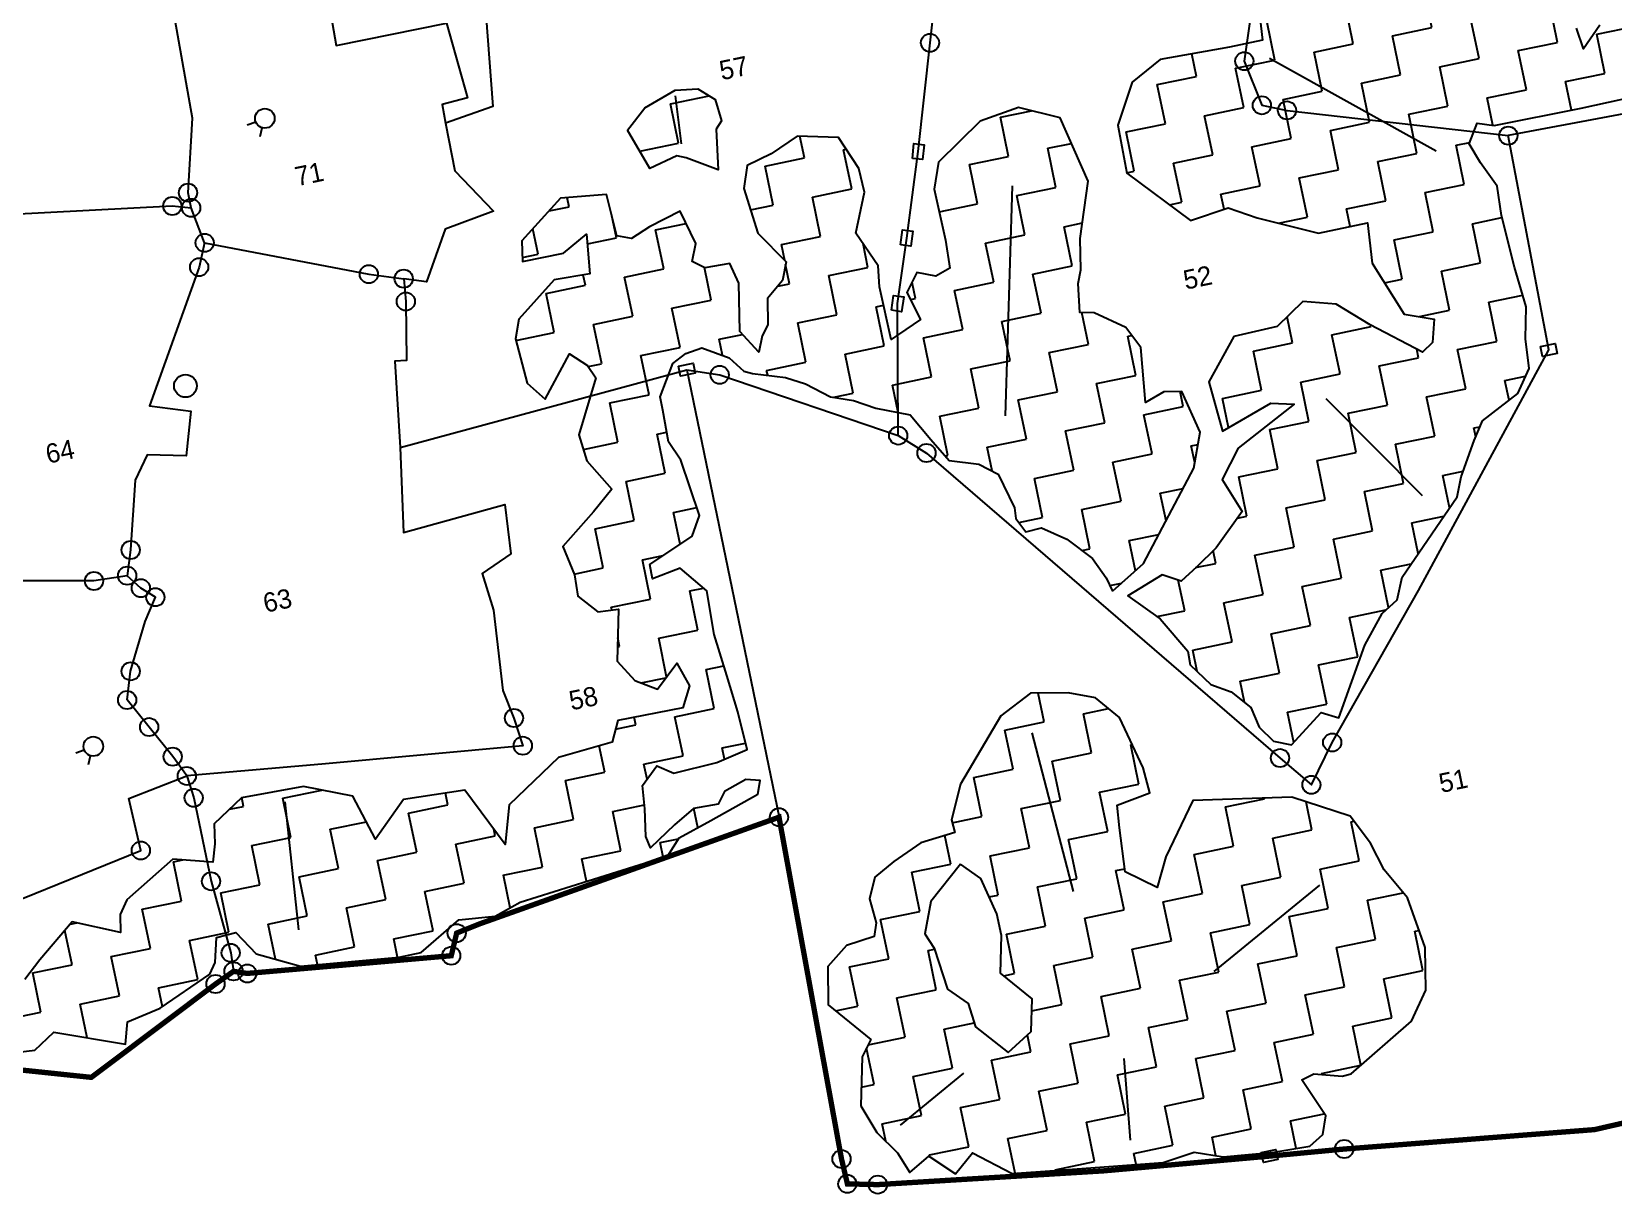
# Model space of a CAD drawing. Header units: metres. Extents: x 356839 to 359481, y 1740408 to 1742662.
# Drawn here: x 357849 to 358599, y 1740496 to 1741048 of the extents above; entities that cross this region are included whole.
import ezdxf

# ---------------------------------------------------------------- set-up
doc = ezdxf.new("R2010")
doc.units = ezdxf.units.M
doc.header["$MEASUREMENT"] = 0
for name, color, linetype in [('POLY_HATCH', 12, 'Continuous'), ('POLY_PARCEL', 6, 'Continuous'), ('SYM_ARROW', 1, 'Continuous'), ('SYM_STONE', 1, 'Continuous'), ('SYM_WELL', 1, 'Continuous'), ('TEXT_PARCEL', 7, 'Continuous'), ('V_BOUND_LINE', 7, 'Continuous')]:
    doc.layers.add(name, color=color, linetype=linetype)
doc.styles.add('TEXT_MAP', font='KRDEV050.TTF')
doc.dimstyles.get("Standard").update_dxf_attribs({"dimtxt": 0.18, "dimasz": 0.18, "dimexe": 0.18, "dimexo": 0.0625, "dimgap": 0.09, "dimtad": 0, "dimtih": 1, "dimtoh": 1, "dimdec": 4, "dimzin": 0, "dimdsep": 46, "dimtxsty": 'Standard', "dimcen": 0.09, "dimadec": 0, "dimazin": 0, "dimtfac": 1, "dimtdec": 4, "dimtofl": 0, "dimtmove": 0, "dimatfit": 3, "dimfxl": 1, "dimtolj": 1, "dimtzin": 0, "dimarcsym": 0})
pattern_1 = [(11.7323, (357199.713, 1739807.193), (14.73274, 22.45605), [18.99115, -18.99115]), (101.7323, (357218.307, 1739811.055), (-22.45605, 14.73274), [18.99115, -18.99115])]

# ---------------------------------------------------------------- blocks, each defined once
blk = doc.blocks.new('STONE')
blk.add_circle((0, 0), 0.851)
blk = doc.blocks.new('STONESQUARE')
blk.add_lwpolyline([(-0.7, 0.48), (0.7, 0.48), (0.7, -0.48), (-0.7, -0.48)], close=True)
blk = doc.blocks.new('PAKKAWELL')
blk.add_circle((0, 0), 1.81)
blk = doc.blocks.new('MOTWELL')
at = {"layer": 'SYM_WELL'}
for points in [[(-1.73, -0.25), (-0.9, -0.13)], [(-0.79, -1.56), (-0.42, -0.81)]]:
    blk.add_lwpolyline(points, dxfattribs=at)
blk.add_circle((0, 0), 0.913, dxfattribs=at)

msp = doc.modelspace()

# ---------------------------------------------------------------- hatches: boundary and pattern name
at = {"layer": 'POLY_HATCH'}
h = msp.add_hatch(dxfattribs=at)
h.set_pattern_fill('ZIGZAG', color=256, scale=151.92923, angle=11.73231, style=0)
h.set_pattern_definition(pattern_1)
h.paths.add_polyline_path([(358532.92, 1740853.99), (358536.82, 1740863.37), (358553.66, 1740876.22), (358558.99, 1740888.06), (358557.24, 1740902.12), (358557.58, 1740917.39), (358552.13, 1740936.14), (358545.88, 1740960.57), (358543.76, 1740974.55), (358535.93, 1740985.64), (358530.55, 1740994.65), (358534.37, 1741004.41), (358542.39, 1741003.35), (358583.61, 1741011.52), (358621.13, 1741019.7), (358633.67, 1741026.98), (358650.93, 1741022.77), (358659.49, 1741019.09), (358665.7, 1741009.85), (358666.61, 1741001.71), (358670.02, 1740996.58), (358684.59, 1740992.2), (358705.12, 1740994.78), (358707.84, 1740991.06), (358694.89, 1740980.19), (358680.7, 1740973.34), (358679.48, 1740945.41), (358683.54, 1740933.39), (358686.24, 1740922.26), (358684.76, 1740899.35), (358690.45, 1740888.83), (358693.71, 1740873.14), (358697.43, 1740851.46), (358700.69, 1740835.77), (358707.65, 1740836.05), (358719.85, 1740837.41), (358724.47, 1740841.49), (358731.79, 1740843.79), (358764.74, 1740856.09), (358783.14, 1740866.2), (358794.72, 1740870.56), (358820.16, 1740873.89), (358844.26, 1740887.47), (358865.79, 1740883.37), (358882.52, 1740891.13), (358887.11, 1740899.1), (358900.32, 1740904.96), (358926.86, 1740907.36), (358940.1, 1740911.68), (358955.83, 1740922.35), (358975.03, 1740929.46), (359001.48, 1740929.88), (359025.14, 1740941.81), (359061.25, 1740952.04), (359084.35, 1740961.59), (359095.92, 1740962.37), (359080.52, 1740981.23), (359063.76, 1741000.25), (359053.53, 1740996.36), (359042.31, 1740988.74), (359037.97, 1740967.1), (359032.68, 1740971.29), (359011.31, 1741042.31), (359007.06, 1741043.63), (358986.91, 1741038.56), (358981.41, 1741024.63), (358987.71, 1741009.17), (358986.48, 1740991.7), (358983.93, 1740980.58), (358977.07, 1740979.6), (358966.78, 1740995.11), (358952.71, 1741018.22), (358919.86, 1741017.74), (358910.03, 1741005.55), (358910.79, 1740986.96), (358899.82, 1740980.27), (358882.99, 1741008.11), (358861.9, 1741005.49), (358845.49, 1740986.64), (358817.97, 1740993.72), (358801.19, 1740991.56), (358787.51, 1740982.98), (358780.11, 1740963.35), (358782.89, 1740954.22), (358792.14, 1740941.58), (358797.68, 1740925.53), (358792.63, 1740920.06), (358778.33, 1740927.24), (358756.67, 1740920.98), (358750.88, 1740923.31), (358754.72, 1740932.49), (358749.79, 1740945.58), (358731.82, 1740932.15), (358726.08, 1740940.66), (358708.69, 1740941.46), (358694.76, 1740944.74), (358701.24, 1740951.83), (358719.94, 1740957.48), (358728.97, 1740975.68), (358731.62, 1740984.17), (358744.29, 1740991.21), (358742.28, 1740998.49), (358730.65, 1741011.96), (358726.37, 1741017.69), (358708.83, 1741014.93), (358702.35, 1741020.65), (358699.93, 1741038.68), (358686.9, 1741047.57), (358677.74, 1741036.4), (358665.57, 1741041.82), (358678.94, 1741058.27), (358677.54, 1741075.63), (358669.33, 1741085.4), (358647.3, 1741083.03), (358634.8, 1741075.14), (358627.9, 1741067.97), (358607.75, 1741075.7), (358600.89, 1741074.71), (358590.45, 1741063.28), (358592.58, 1741050.92), (358584.77, 1741039.6), (358581.39, 1741049.48), (358586.26, 1741068.59), (358586.38, 1741087.14), (358580.39, 1741094.72), (358560.83, 1741094.3), (358545.02, 1741087.49), (358533.41, 1741075.37), (358538.19, 1741058.71), (358523.66, 1741062.76), (358504.25, 1741060.49), (358494.7, 1741068.21), (358473.56, 1741072.21), (358449.89, 1741073.47), (358437.39, 1741065.58), (358431.28, 1741054.6), (358432.5, 1741043.75), (358416.83, 1741040.5), (358384.05, 1741034.58), (358370.82, 1741023.88), (358364.01, 1741003.5), (358368.22, 1740980.75), (358398.48, 1740958.35), (358416.25, 1740964.25), (358430.02, 1740959.61), (358459.11, 1740952.25), (358482.4, 1740957.09), (358484.57, 1740938.12), (358499.75, 1740913.92), (358513.93, 1740911.57), (358513.16, 1740900.38), (358508.36, 1740895.85), (358483.59, 1740908.8), (358467.41, 1740918.67), (358451.71, 1740919.83), (358439.58, 1740908.04), (358418.92, 1740903.31), (358407.04, 1740881.87), (358413.59, 1740858.49), (358436.48, 1740871.62), (358447.59, 1740871.28), (358421.03, 1740850.32), (358413.5, 1740835.52), (358422.86, 1740820.26), (358410.51, 1740803.13), (358401.33, 1740794.17), (358393.92, 1740787.33), (358384.91, 1740790.31), (358368.61, 1740780.32), (358383.95, 1740769.43), (358397.21, 1740754.08), (358398.31, 1740747.62), (358408.04, 1740738.33), (358417.73, 1740734.89), (358427.07, 1740727.48), (358430.96, 1740718.15), (358437.82, 1740711.39), (358446.37, 1740709.66), (358460.35, 1740725.03), (358468.68, 1740722.48), (358481.02, 1740757), (358489.23, 1740771.96), (358496.45, 1740778.52), (358498.77, 1740789.21), (358524.8, 1740827.35), (358526.75, 1740836.72)])
h = msp.add_hatch(dxfattribs=at)
h.set_pattern_fill('ZIGZAG', color=256, scale=151.92923, angle=11.73231, style=0)
h.set_pattern_definition(pattern_1)
h.paths.add_polyline_path([(358172.97, 1741015.55), (358164.84, 1741020.64), (358154.06, 1741020.02), (358139.56, 1741011.7), (358131.46, 1741001.03), (358142.01, 1740982.89), (358154.76, 1740988.93), (358159.24, 1740987.95), (358174.43, 1740982.26), (358173.53, 1741001.52), (358176.07, 1741005.58)])
h = msp.add_hatch(dxfattribs=at)
h.set_pattern_fill('ZIGZAG', color=256, scale=151.92923, angle=11.73231, style=0)
h.set_pattern_definition(pattern_1)
h.paths.add_polyline_path([(358139.71, 1740679.46), (358138.59, 1740690.53), (358145.26, 1740699.72), (358153.38, 1740696.33), (358173.79, 1740701.35), (358188.13, 1740707.45), (358183.67, 1740725.38), (358178.53, 1740742.63), (358172.54, 1740762.05), (358169.02, 1740782.76), (358156.34, 1740793.46), (358143.34, 1740788.42), (358141.94, 1740795.15), (358162.15, 1740808.7), (358165.6, 1740818.38), (358156.65, 1740844.59), (358150.91, 1740853.36), (358148.18, 1740868.38), (358146.86, 1740874.73), (358152.96, 1740890.42), (358159, 1740895.18), (358166.62, 1740897.93), (358179.69, 1740893.24), (358186.55, 1740886.83), (358190.68, 1740885.73), (358206.27, 1740883.91), (358215.88, 1740880.83), (358227.69, 1740874.71), (358238.62, 1740873.02), (358249.14, 1740869.36), (358265.42, 1740866.12), (358275.24, 1740854.51), (358284.01, 1740844.57), (358298.03, 1740842.8), (358307.21, 1740838.08), (358314.89, 1740822), (358315.52, 1740817.06), (358320.36, 1740810.66), (358327.76, 1740812.59), (358339.79, 1740807.29), (358351.86, 1740798.04), (358358.45, 1740788.89), (358361.35, 1740782.52), (358376.17, 1740795.73), (358399.96, 1740840.82), (358403.02, 1740857.97), (358394.34, 1740877.21), (358385.8, 1740877), (358377.07, 1740872.07), (358374.79, 1740898.1), (358367.75, 1740907.55), (358352.65, 1740914.55), (358345.98, 1740914.72), (358345.08, 1740928.4), (358346.46, 1740934.92), (358346.13, 1740949.66), (358349.83, 1740976.94), (358336.58, 1741006.93), (358316.84, 1741011.79), (358298.65, 1741005.3), (358278.86, 1740985.99), (358276.86, 1740973.1), (358282.28, 1740948.89), (358284.24, 1740935.66), (358277.6, 1740931.94), (358268.68, 1740933.59), (358263.9, 1740924.08), (358270.44, 1740911.41), (358256.42, 1740901.87), (358250.85, 1740926.83), (358250.33, 1740936.86), (358239.73, 1740952.2), (358243.86, 1740971.76), (358241.16, 1740982.89), (358231.46, 1740997.64), (358211.83, 1740998.24), (358199.53, 1740989.84), (358188.18, 1740984.37), (358186.54, 1740973.5), (358193.28, 1740952.29), (358206.64, 1740938.7), (358204.98, 1740929.78), (358197.78, 1740921.26), (358198.01, 1740908.84), (358195.21, 1740903.58), (358193.69, 1740895.86), (358184.63, 1740905.67), (358184.16, 1740928.57), (358179.9, 1740937.82), (358168.16, 1740935.85), (358162.07, 1740938.87), (358163.8, 1740947.42), (358156.35, 1740962.63), (358141.87, 1740955.33), (358133.3, 1740949.66), (358126.39, 1740950.95), (358121.53, 1740970.6), (358099.67, 1740968.79), (358081.24, 1740948.59), (358081.57, 1740938.77), (358101.02, 1740942.81), (358112.04, 1740951.73), (358113.6, 1740932.95), (358096.61, 1740930.2), (358079.82, 1740911.51), (358078.24, 1740902.22), (358083.78, 1740881.16), (358092.38, 1740873.59), (358103.91, 1740895.08), (358112.49, 1740889.46), (358116.43, 1740883.65), (358108.38, 1740856.64), (358112.17, 1740844.4), (358123.95, 1740830.87), (358115.26, 1740820.1), (358100.7, 1740803.82), (358106.22, 1740790.37), (358107.94, 1740780.2), (358117.28, 1740772.79), (358127.16, 1740774.06), (358126.44, 1740749.35), (358134.97, 1740740.21), (358145.62, 1740736.07), (358154.74, 1740748.49), (358160.89, 1740737.69), (358157.59, 1740727.26), (358126.85, 1740721.26), (358124.16, 1740710.93), (358098.74, 1740703.7), (358075.3, 1740681.29), (358073.34, 1740662.56), (358054.35, 1740688.24), (358025.24, 1740683.76), (358011.97, 1740665.02), (358001.11, 1740685.37), (357977.7, 1740689.98), (357948.37, 1740684.67), (357935.35, 1740672.22), (357935.74, 1740662.83), (357934.83, 1740654.07), (357915.79, 1740655.57), (357894.05, 1740636.25), (357890.81, 1740629.33), (357891.02, 1740620.8), (357868.13, 1740625.79), (357852.66, 1740607.75), (357845.61, 1740598.49), (357842.7, 1740576.83), (357833.39, 1740578.41), (357824.6, 1740592.57), (357807.81, 1740594.53), (357802.27, 1740583.64), (357794.94, 1740581.34), (357785.82, 1740589.58), (357767.3, 1740601.71), (357762.12, 1740604.14), (357765.41, 1740625.88), (357757.01, 1740639.17), (357743.24, 1740637.87), (357742.24, 1740652.08), (357726.16, 1740678.76), (357712.31, 1740689.13), (357702.31, 1740694.07), (357695.69, 1740686.46), (357688.67, 1740684.61), (357680.62, 1740698.92), (357669.54, 1740709.09), (357656.52, 1740706), (357662.95, 1740718.25), (357664.36, 1740739.39), (357656.15, 1740756.39), (357632.6, 1740770.21), (357622.5, 1740768.12), (357611.48, 1740779.86), (357608.15, 1740784.62), (357591.09, 1740782.25), (357588.43, 1740808.2), (357572.96, 1740827.42), (357563.86, 1740822.41), (357558.49, 1740829.48), (357559.15, 1740852.61), (357544.58, 1740868.3), (357529.26, 1740872.52), (357514.05, 1740863.13), (357505.96, 1740862.62), (357492.52, 1740867.23), (357480.33, 1740863.92), (357461.96, 1740856.59), (357457.5, 1740851.77), (357460.71, 1740841.91), (357452.89, 1740836.39), (357446.32, 1740822.94), (357443.46, 1740814.16), (357442.22, 1740808.84), (357438.95, 1740805.82), (357423, 1740814.98), (357410.2, 1740803.36), (357416.89, 1740799.29), (357431.03, 1740802.62), (357439.69, 1740796.62), (357463.67, 1740784.45), (357477.94, 1740779.62), (357487.86, 1740773.29), (357489.69, 1740779.52), (357514.68, 1740783.15), (357520.71, 1740778.55), (357538.6, 1740780.71), (357555.11, 1740776.34), (357562.35, 1740769.66), (357555.22, 1740760.78), (357543.38, 1740752.08), (357536.9, 1740745.67), (357532.01, 1740748.55), (357519.66, 1740757.29), (357514.83, 1740731.73), (357535.73, 1740700.6), (357550.74, 1740669.63), (357552.29, 1740662.16), (357565.43, 1740668.4), (357583.98, 1740673.03), (357610.87, 1740693.81), (357619.59, 1740694.36), (357633.62, 1740681.3), (357644.91, 1740673.9), (357654.87, 1740663.49), (357659.71, 1740657.09), (357663.01, 1740656.22), (357676.7, 1740669.2), (357684.13, 1740667.23), (357677.63, 1740644.05), (357693.51, 1740644.62), (357709.51, 1740633.33), (357715.84, 1740617.88), (357724.64, 1740613.08), (357736.53, 1740615.94), (357733.26, 1740601.62), (357755.17, 1740586.29), (357777.4, 1740567.52), (357789.79, 1740564.25), (357825.03, 1740559.87), (357835.84, 1740563.24), (357850.28, 1740565.07), (357859.43, 1740573.6), (357893.41, 1740567.79), (357894.31, 1740578.5), (357909.77, 1740584.83), (357933.33, 1740601.03), (357935.8, 1740606.59), (357936.47, 1740618.42), (357945.74, 1740620.73), (357955.25, 1740610.62), (357976.34, 1740604.87), (358023.06, 1740609.12), (358033.53, 1740611.29), (358051.4, 1740626.7), (358068.7, 1740628.45), (358080.56, 1740635.2), (358120.85, 1740647.86), (358150.59, 1740657.17), (358155.85, 1740665.66), (358170.92, 1740673.86), (358193.3, 1740686.31), (358194.31, 1740692.75), (358187.56, 1740693.3), (358177.41, 1740687.68), (358174.38, 1740681.6), (358162.71, 1740679.56), (358153.78, 1740671.86), (358142.39, 1740660.92), (358140.11, 1740666.29)])
h.paths.add_polyline_path([(357681.14, 1740677.29), (357669.47, 1740671.82), (357666.59, 1740682.79), (357660.21, 1740690), (357649.45, 1740688.98), (357640.18, 1740692.54), (357643.13, 1740704.72), (357645.24, 1740720.99), (357641.58, 1740741.55), (357623.96, 1740750.07), (357612.47, 1740752.56), (357587.49, 1740748.94), (357583.55, 1740759.08), (357573.13, 1740759.36), (357571.92, 1740765.19), (357569.62, 1740776.29), (357564.53, 1740783.15), (357542.46, 1740792.57), (357528.92, 1740787.32), (357511.22, 1740790.35), (357504.71, 1740801.18), (357500.58, 1740821.03), (357497.87, 1740839.95), (357483.17, 1740849.08), (357483.94, 1740857.16), (357499.27, 1740856.69), (357511.93, 1740854.44), (357525.21, 1740863.91), (357533.54, 1740861.98), (357542.37, 1740854.68), (357548.52, 1740845.61), (357548.87, 1740829.24), (357553.96, 1740822.37), (357576.22, 1740803.25), (357578.47, 1740793), (357582.69, 1740775.61), (357607.08, 1740769.71), (357618.39, 1740759.27), (357635.39, 1740756.71), (357647.75, 1740747.09), (357652.61, 1740738.36), (357655.08, 1740720.6), (357648.32, 1740700.32), (357651.04, 1740696.01), (357670.59, 1740695.81)], flags=16)
h = msp.add_hatch(dxfattribs=at)
h.set_pattern_fill('ZIGZAG', color=256, scale=151.92923, angle=11.73231, style=0)
h.set_pattern_definition(pattern_1)
h.paths.add_polyline_path([(358509.67, 1740613.64), (358501.26, 1740637.23), (358490.31, 1740650.54), (358483.79, 1740663.06), (358474.11, 1740675.86), (358446.47, 1740684.93), (358399.59, 1740683.38), (358386.64, 1740656.64), (358382.62, 1740642.16), (358367.43, 1740649.53), (358364.66, 1740670.39), (358363.61, 1740681.09), (358379.15, 1740687.04), (358375.92, 1740698.85), (358364.73, 1740722.64), (358353.43, 1740731.98), (358340.45, 1740734.36), (358322.55, 1740734.15), (358308.39, 1740723.41), (358289.37, 1740691.01), (358285.07, 1740674.13), (358286.69, 1740668.23), (358270.54, 1740663.32), (358257.78, 1740654.37), (358248.77, 1740647.05), (358246.22, 1740636.77), (358249.37, 1740625.34), (358248.37, 1740618.9), (358235.22, 1740614.61), (358226.37, 1740604.59), (358226.6, 1740586.52), (358246.8, 1740570.05), (358242.66, 1740561.79), (358242.01, 1740538.65), (358249.72, 1740526.01), (358259.53, 1740516.35), (358265.36, 1740507.04), (358274.3, 1740514.74), (358286.94, 1740506.45), (358295.04, 1740516.32), (358313.83, 1740506.58), (358333.94, 1740507.99), (358385.46, 1740511.67), (358400.16, 1740516.62), (358413.88, 1740514.41), (358437.99, 1740516.68), (358454.97, 1740519.43), (358461.23, 1740525.02), (358462.51, 1740533.86), (358451.15, 1740550.99), (358456.82, 1740553.73), (358470.32, 1740552.63), (358474.52, 1740553.72), (358503.26, 1740578.79), (358509.97, 1740593.43)])
h.paths.add_polyline_path([(358322.92, 1740573.84), (358311.97, 1740563.88), (358296.43, 1740576.02), (358292.95, 1740587.12), (358283.24, 1740593.97), (358276.85, 1740613.34), (358272.48, 1740620.12), (358275.21, 1740635.46), (358289.29, 1740653.17), (358299, 1740646.32), (358306.62, 1740629.57), (358308.73, 1740619.37), (358308.29, 1740601.54), (358323.27, 1740589.28)], flags=16)

# ---------------------------------------------------------------- linework, layer by layer
for points in [[(358431.28, 1741054.6), (358432.5, 1741043.75), (358416.83, 1741040.5), (358384.05, 1741034.58), (358370.82, 1741023.88), (358364.01, 1741003.5), (358368.22, 1740980.75), (358398.48, 1740958.35), (358416.25, 1740964.25), (358430.02, 1740959.61), (358459.11, 1740952.25), (358482.4, 1740957.09), (358484.57, 1740938.12), (358499.75, 1740913.92), (358513.93, 1740911.57), (358513.16, 1740900.38), (358508.36, 1740895.85), (358483.59, 1740908.8), (358467.41, 1740918.67), (358451.71, 1740919.83), (358439.58, 1740908.04), (358418.92, 1740903.31), (358407.04, 1740881.87), (358413.59, 1740858.49), (358436.48, 1740871.62), (358447.59, 1740871.28), (358421.03, 1740850.32), (358413.5, 1740835.52), (358422.86, 1740820.26), (358410.51, 1740803.13), (358401.33, 1740794.17), (358393.92, 1740787.33), (358384.91, 1740790.31), (358368.61, 1740780.32), (358383.95, 1740769.43), (358397.21, 1740754.08), (358398.31, 1740747.62), (358408.04, 1740738.33), (358417.73, 1740734.89), (358427.07, 1740727.48), (358430.96, 1740718.15), (358437.82, 1740711.39), (358446.37, 1740709.66), (358460.35, 1740725.03), (358468.68, 1740722.48), (358481.02, 1740757), (358489.23, 1740771.96), (358496.45, 1740778.52), (358498.77, 1740789.21), (358524.8, 1740827.35), (358526.75, 1740836.72), (358532.92, 1740853.99), (358536.82, 1740863.37), (358553.66, 1740876.22), (358558.99, 1740888.06), (358557.24, 1740902.12), (358557.58, 1740917.39), (358552.13, 1740936.14), (358545.88, 1740960.57), (358543.76, 1740974.55), (358535.93, 1740985.64), (358530.55, 1740994.65), (358534.37, 1741004.41), (358542.39, 1741003.35), (358583.61, 1741011.52), (358621.13, 1741019.7)], [(358592.58, 1741050.92), (358584.77, 1741039.6), (358581.39, 1741049.48)], [(358361.35, 1740782.52), (358376.17, 1740795.73), (358399.96, 1740840.82), (358403.02, 1740857.97), (358394.34, 1740877.21), (358385.8, 1740877), (358377.07, 1740872.07), (358374.79, 1740898.1), (358367.75, 1740907.55), (358352.65, 1740914.55), (358345.98, 1740914.72), (358345.08, 1740928.4), (358346.46, 1740934.92), (358346.13, 1740949.66), (358349.83, 1740976.94), (358336.58, 1741006.93), (358316.84, 1741011.79), (358298.65, 1741005.3), (358278.86, 1740985.99), (358276.86, 1740973.1), (358282.28, 1740948.89), (358284.24, 1740935.66), (358277.6, 1740931.94), (358268.68, 1740933.59), (358263.9, 1740924.08), (358270.44, 1740911.41), (358256.42, 1740901.87), (358250.85, 1740926.83), (358250.33, 1740936.86), (358239.73, 1740952.2), (358243.86, 1740971.76), (358241.16, 1740982.89), (358231.46, 1740997.64), (358211.83, 1740998.24), (358199.53, 1740989.84), (358188.18, 1740984.37), (358186.54, 1740973.5), (358193.28, 1740952.29), (358206.64, 1740938.7), (358204.98, 1740929.78), (358197.78, 1740921.26), (358198.01, 1740908.84), (358195.21, 1740903.58), (358193.69, 1740895.86), (358184.63, 1740905.67), (358184.16, 1740928.57), (358179.9, 1740937.82), (358168.16, 1740935.85), (358162.07, 1740938.87), (358163.8, 1740947.42), (358156.35, 1740962.63), (358141.87, 1740955.33), (358133.3, 1740949.66), (358126.39, 1740950.95), (358121.53, 1740970.6), (358099.67, 1740968.79), (358081.24, 1740948.59), (358081.57, 1740938.77), (358101.02, 1740942.81), (358112.04, 1740951.73), (358113.6, 1740932.95), (358096.61, 1740930.2), (358079.82, 1740911.51), (358078.24, 1740902.22), (358083.78, 1740881.16), (358092.38, 1740873.59), (358103.91, 1740895.08), (358112.49, 1740889.46), (358116.43, 1740883.65), (358108.38, 1740856.64), (358112.17, 1740844.4), (358123.95, 1740830.87), (358115.26, 1740820.1), (358100.7, 1740803.82), (358106.22, 1740790.37), (358107.94, 1740780.2), (358117.28, 1740772.79), (358127.16, 1740774.06), (358126.44, 1740749.35), (358134.97, 1740740.21), (358145.62, 1740736.07), (358154.74, 1740748.49), (358160.89, 1740737.69), (358157.59, 1740727.26), (358126.85, 1740721.26), (358124.16, 1740710.93), (358098.74, 1740703.7), (358075.3, 1740681.29), (358073.34, 1740662.56), (358054.35, 1740688.24), (358025.24, 1740683.76), (358011.97, 1740665.02), (358001.11, 1740685.37), (357977.7, 1740689.98), (357948.37, 1740684.67), (357935.35, 1740672.22), (357935.74, 1740662.83), (357934.83, 1740654.07), (357915.79, 1740655.57), (357894.05, 1740636.25), (357890.81, 1740629.33), (357891.02, 1740620.8), (357868.13, 1740625.79), (357852.66, 1740607.75), (357845.61, 1740598.49)], [(357835.84, 1740563.24), (357850.28, 1740565.07), (357859.43, 1740573.6), (357893.41, 1740567.79), (357894.31, 1740578.5), (357909.77, 1740584.83), (357933.33, 1740601.03), (357935.8, 1740606.59), (357936.47, 1740618.42), (357945.74, 1740620.73), (357955.25, 1740610.62), (357976.34, 1740604.87), (358023.06, 1740609.12), (358033.53, 1740611.29), (358051.4, 1740626.7), (358068.7, 1740628.45), (358080.56, 1740635.2), (358120.85, 1740647.86), (358150.59, 1740657.17), (358155.85, 1740665.66), (358170.92, 1740673.86), (358193.3, 1740686.31), (358194.31, 1740692.75), (358187.56, 1740693.3), (358177.41, 1740687.68), (358174.38, 1740681.6), (358162.71, 1740679.56), (358153.78, 1740671.86), (358142.39, 1740660.92), (358140.11, 1740666.29), (358139.71, 1740679.46), (358138.59, 1740690.53), (358145.26, 1740699.72), (358153.38, 1740696.33), (358173.79, 1740701.35), (358188.13, 1740707.45), (358183.67, 1740725.38), (358178.53, 1740742.63), (358172.54, 1740762.05), (358169.02, 1740782.76), (358156.34, 1740793.46), (358143.34, 1740788.42), (358141.94, 1740795.15), (358162.15, 1740808.7), (358165.6, 1740818.38), (358156.65, 1740844.59), (358150.91, 1740853.36), (358148.18, 1740868.38), (358146.86, 1740874.73), (358152.96, 1740890.42), (358159, 1740895.18), (358166.62, 1740897.93), (358179.69, 1740893.24), (358186.55, 1740886.83), (358190.68, 1740885.73), (358206.27, 1740883.91), (358215.88, 1740880.83), (358227.69, 1740874.71), (358238.62, 1740873.02), (358249.14, 1740869.36), (358265.42, 1740866.12), (358275.24, 1740854.51), (358284.01, 1740844.57), (358298.03, 1740842.8), (358307.21, 1740838.08), (358314.89, 1740822), (358315.52, 1740817.06), (358320.36, 1740810.66), (358327.76, 1740812.59), (358339.79, 1740807.29), (358351.86, 1740798.04), (358358.45, 1740788.89), (358361.35, 1740782.52)]]:
    msp.add_lwpolyline(points, dxfattribs=at)
for points in [[(358131.46, 1741001.03), (358139.56, 1741011.7), (358154.06, 1741020.02), (358164.84, 1741020.64), (358172.97, 1741015.55), (358176.07, 1741005.58), (358173.53, 1741001.52), (358174.43, 1740982.26), (358159.24, 1740987.95), (358154.76, 1740988.93), (358142.01, 1740982.89)], [(358364.66, 1740670.39), (358363.61, 1740681.09), (358379.15, 1740687.04), (358375.92, 1740698.85), (358364.73, 1740722.64), (358353.43, 1740731.98), (358340.45, 1740734.36), (358322.55, 1740734.15), (358308.39, 1740723.41), (358289.37, 1740691.01), (358285.07, 1740674.13), (358286.69, 1740668.23), (358270.54, 1740663.32), (358257.78, 1740654.37), (358248.77, 1740647.05), (358246.22, 1740636.77), (358249.37, 1740625.34), (358248.37, 1740618.9), (358235.22, 1740614.61), (358226.37, 1740604.59), (358226.6, 1740586.52), (358246.8, 1740570.05), (358242.66, 1740561.79), (358242.01, 1740538.65), (358249.72, 1740526.01), (358259.53, 1740516.35), (358265.36, 1740507.04), (358274.3, 1740514.74), (358286.94, 1740506.45), (358295.04, 1740516.32), (358313.83, 1740506.58), (358333.94, 1740507.99), (358385.46, 1740511.67), (358400.16, 1740516.62), (358413.88, 1740514.41), (358437.99, 1740516.68), (358454.97, 1740519.43), (358461.23, 1740525.02), (358462.51, 1740533.86), (358451.15, 1740550.99), (358456.82, 1740553.73), (358470.32, 1740552.63), (358474.52, 1740553.72), (358503.26, 1740578.79), (358509.97, 1740593.43), (358509.67, 1740613.64), (358501.26, 1740637.23), (358490.31, 1740650.54), (358483.79, 1740663.06), (358474.11, 1740675.86), (358446.47, 1740684.93), (358399.59, 1740683.38), (358386.64, 1740656.64), (358382.62, 1740642.16), (358367.43, 1740649.53)], [(358289.29, 1740653.17), (358275.21, 1740635.46), (358272.48, 1740620.12), (358276.85, 1740613.34), (358283.24, 1740593.97), (358292.95, 1740587.12), (358296.43, 1740576.02), (358311.97, 1740563.88), (358322.92, 1740573.84), (358323.27, 1740589.28), (358308.29, 1740601.54), (358308.73, 1740619.37), (358306.62, 1740629.57), (358299, 1740646.32)]]:
    msp.add_lwpolyline(points, close=True, dxfattribs=at)
at = {"layer": 'POLY_PARCEL'}
for points in [[(357976.63, 1741106.2), (357987.7, 1741073.1), (357993.31, 1741041.25), (358045.54, 1741051.76), (358055.54, 1741016.49), (358043.51, 1741013.32), (358045.08, 1741004.47)], [(358248.18, 1741099.67), (358231.17, 1741096.26), (358184.08, 1741088.49), (358173.66, 1741094.08), (358104.19, 1741065.15), (358064.25, 1741056.1), (358067.6, 1741012.27), (358045.08, 1741004.47)], [(358394.21, 1741080.11), (358414.06, 1741088.24), (358426.1, 1741084.49), (358429.34, 1741072.72), (358423.9, 1741033.82), (358432.25, 1741012.89), (358444.2, 1741010.45), (358549.12, 1740998.5)], [(357924.51, 1740964.26), (357923.01, 1740971.45), (357925.06, 1741006.72), (357916.94, 1741053.06), (357911.9, 1741067.62)], [(358259.8, 1740856.32), (358259.49, 1740918.88), (358263.83, 1740949.96), (358269.31, 1740990.94), (358274.89, 1741042.52), (358276.29, 1741053.82)], [(358646.12, 1741016.72), (358549.12, 1740998.5)], [(358045.08, 1741004.47), (358049.52, 1740981.88), (358067.79, 1740962.66), (358045.01, 1740954.18), (358036.12, 1740929.18), (358025.29, 1740930.68)], [(358259.8, 1740856.32), (358273.2, 1740848.05), (358440.85, 1740703.46), (358455.75, 1740690.79), (358465.61, 1740710.85), (358506.59, 1740782.86), (358568.32, 1740896.94), (358549.12, 1740998.5)], [(357825.06, 1740960.4), (357836.79, 1740961.05), (357915.56, 1740965.15), (357924.51, 1740964.26)], [(357930.87, 1740947.7), (357924.51, 1740964.26)], [(357930.87, 1740947.7), (357928.26, 1740936.16), (357904.77, 1740870.43), (357924.34, 1740867.83), (357922.06, 1740846.68), (357903.59, 1740847.18), (357897.94, 1740835.22), (357895.8, 1740802.1), (357894.15, 1740789.91)], [(357930.87, 1740947.7), (358008.74, 1740932.8), (358025.29, 1740930.68)], [(358025.29, 1740930.68), (358026.28, 1740919.88), (358026.58, 1740891.93), (358021.15, 1740891.55), (358023.62, 1740850.69)], [(358023.62, 1740850.69), (358159.56, 1740887.53)], [(358159.56, 1740887.53), (358175.16, 1740885.11), (358259.8, 1740856.32)], [(358159.56, 1740887.53), (358203.27, 1740675.42)], [(358023.62, 1740850.69), (358025.23, 1740810.39), (358073.3, 1740823.63), (358076.16, 1740800.21), (358062.56, 1740791), (358067.93, 1740773.6), (358072.34, 1740735.5), (358077.56, 1740722.44), (358081.79, 1740709.31), (357986.47, 1740700.52), (357922.42, 1740694.99)], [(357894.15, 1740789.91), (357878.4, 1740787.39), (357840.99, 1740787.45), (357828.95, 1740795.96), (357798.39, 1740800.86)], [(357922.42, 1740694.99), (357915.76, 1740704.12), (357904.55, 1740718.15), (357894.12, 1740731), (357895.8, 1740744.6), (357902.67, 1740768.17), (357907.54, 1740779.69), (357900.63, 1740784.01), (357894.15, 1740789.91)], [(357753.43, 1740658.73), (357760.32, 1740650.82), (357771.75, 1740639.19), (357777.12, 1740648.31), (357810.86, 1740623.3), (357900.62, 1740659.65), (357895.01, 1740684.25), (357922.42, 1740694.99)], [(357922.42, 1740694.99), (357925.72, 1740684.63), (357933.94, 1740645.06), (357943.25, 1740611.11), (357944.57, 1740602.37)]]:
    msp.add_lwpolyline(points, dxfattribs=at)
at = {"layer": 'V_BOUND_LINE', "const_width": 2.53}
msp.add_lwpolyline([(358810.74, 1740577.85), (358590.03, 1740527.34), (358471.29, 1740518.13), (358435.93, 1740514.78), (358357.26, 1740507.79), (358250.12, 1740501.27), (358235.7, 1740501.61), (358232.92, 1740513.37), (358203.27, 1740675.42), (358061.21, 1740624.83), (358050.4, 1740620.49), (358047.83, 1740609.76), (357951.1, 1740601.37), (357944.57, 1740602.37), (357936.05, 1740596.35), (357877.14, 1740552.1), (357778.71, 1740562.43)], dxfattribs=at)

# ---------------------------------------------------------------- block references
at = {"layer": 'SYM_STONE'}
for name, p, xscale, yscale, zscale, rotation in [('STONE', (358274.89, 1741042.52), 5.064307661898968, 5.064307661898968, 5.064307661898968, 11.73231113844119), ('STONE', (358423.9, 1741033.82), 5.064307661898968, 5.064307661898968, 5.064307661898968, 11.73231113844119), ('STONE', (358432.25, 1741012.89), 5.064307661898968, 5.064307661898968, 5.064307661898968, 11.73231113844119), ('STONE', (358444.2, 1741010.45), 5.064307661898968, 5.064307661898968, 5.064307661898968, 11.73231113844119), ('STONE', (358549.12, 1740998.5), 5.064307661898968, 5.064307661898968, 5.064307661898968, 11.73231113844119), ('STONESQUARE', (358269.31, 1740990.94), 5.064307661898967, 5.064307661898967, 5.064307661898967, 83.83539968792344), ('STONE', (357923.01, 1740971.45), 5.064307661898968, 5.064307661898968, 5.064307661898968, 11.73231113844119), ('STONE', (357915.56, 1740965.15), 5.064307661898968, 5.064307661898968, 5.064307661898968, 11.73231113844119), ('STONE', (357924.51, 1740964.26), 5.064307661898968, 5.064307661898968, 5.064307661898968, 11.73231113844119), ('STONE', (357924.51, 1740964.26), 5.064307661898968, 5.064307661898968, 5.064307661898968, 11.73231113844119), ('STONE', (357930.87, 1740947.7), 5.064307661898968, 5.064307661898968, 5.064307661898968, 11.73231113844119), ('STONESQUARE', (358263.83, 1740949.96), 5.064307661898968, 5.064307661898968, 5.064307661898968, 82.37562102285564), ('STONE', (357928.26, 1740936.16), 5.064307661898968, 5.064307661898968, 5.064307661898968, 11.73231113844119), ('STONE', (358008.74, 1740932.8), 5.064307661898968, 5.064307661898968, 5.064307661898968, 11.73231113844119), ('STONE', (358025.29, 1740930.68), 5.064307661898968, 5.064307661898968, 5.064307661898968, 11.73231113844119), ('STONE', (358026.28, 1740919.88), 5.064307661898968, 5.064307661898968, 5.064307661898968, 11.73231113844119), ('STONESQUARE', (358259.49, 1740918.88), 5.064307661898967, 5.064307661898967, 5.064307661898967, 82.05125821417559), ('STONESQUARE', (358568.32, 1740896.94), 5.064307661898968, 5.064307661898968, 5.064307661898968, 11.73231113844119), ('STONESQUARE', (358159.56, 1740887.53), 5.064307661898968, 5.064307661898968, 5.064307661898968, 11.73231113844119), ('STONE', (358175.16, 1740885.11), 5.064307661898968, 5.064307661898968, 5.064307661898968, 11.73231113844119), ('STONE', (358259.8, 1740856.32), 5.064307661898968, 5.064307661898968, 5.064307661898968, 11.73231113844119), ('STONE', (358273.2, 1740848.05), 5.064307661898968, 5.064307661898968, 5.064307661898968, 11.73231113844119), ('STONE', (357895.8, 1740802.1), 5.064307661898968, 5.064307661898968, 5.064307661898968, 11.73231113844119), ('STONE', (357894.15, 1740789.91), 5.064307661898968, 5.064307661898968, 5.064307661898968, 11.73231113844119), ('STONE', (357878.4, 1740787.39), 5.064307661898968, 5.064307661898968, 5.064307661898968, 11.73231113844119), ('STONE', (357900.63, 1740784.01), 5.064307661898968, 5.064307661898968, 5.064307661898968, 11.73231113844119), ('STONE', (357907.54, 1740779.69), 5.064307661898968, 5.064307661898968, 5.064307661898968, 11.73231113844119), ('STONE', (357895.8, 1740744.6), 5.064307661898968, 5.064307661898968, 5.064307661898968, 11.73231113844119), ('STONE', (357894.12, 1740731), 5.064307661898968, 5.064307661898968, 5.064307661898968, 11.73231113844119), ('STONE', (358077.56, 1740722.44), 5.064307661898968, 5.064307661898968, 5.064307661898968, 11.73231113844119), ('STONE', (357904.55, 1740718.15), 5.064307661898968, 5.064307661898968, 5.064307661898968, 11.73231113844119), ('STONE', (358081.79, 1740709.31), 5.064307661898968, 5.064307661898968, 5.064307661898968, 11.73231113844119), ('STONE', (358465.61, 1740710.85), 5.064307661898968, 5.064307661898968, 5.064307661898968, 11.73231113844119), ('STONE', (357915.76, 1740704.12), 5.064307661898968, 5.064307661898968, 5.064307661898968, 11.73231113844119), ('STONE', (358440.85, 1740703.46), 5.064307661898968, 5.064307661898968, 5.064307661898968, 11.73231113844119), ('STONE', (357922.42, 1740694.99), 5.064307661898968, 5.064307661898968, 5.064307661898968, 11.73231113844119), ('STONE', (357925.72, 1740684.63), 5.064307661898968, 5.064307661898968, 5.064307661898968, 11.73231113844119), ('STONE', (358455.75, 1740690.79), 5.064307661898968, 5.064307661898968, 5.064307661898968, 11.73231113844119), ('STONE', (358203.27, 1740675.42), 5.064307661898968, 5.064307661898968, 5.064307661898968, 11.73231113844119), ('STONE', (357900.62, 1740659.65), 5.064307661898968, 5.064307661898968, 5.064307661898968, 11.73231113844119), ('STONE', (357933.94, 1740645.06), 5.064307661898968, 5.064307661898968, 5.064307661898968, 11.73231113844119), ('STONE', (358050.4, 1740620.49), 5.064307661898968, 5.064307661898968, 5.064307661898968, 11.73231113844119), ('STONE', (357943.25, 1740611.11), 5.064307661898968, 5.064307661898968, 5.064307661898968, 11.73231113844119), ('STONE', (358047.83, 1740609.76), 5.064307661898968, 5.064307661898968, 5.064307661898968, 11.73231113844119), ('STONE', (357944.57, 1740602.37), 5.064307661898968, 5.064307661898968, 5.064307661898968, 11.73231113844119), ('STONE', (357936.05, 1740596.35), 5.064307661898968, 5.064307661898968, 5.064307661898968, 11.73231113844119), ('STONE', (357951.1, 1740601.37), 5.064307661898968, 5.064307661898968, 5.064307661898968, 11.73231113844119), ('STONE', (358232.92, 1740513.37), 5.064307661898968, 5.064307661898968, 5.064307661898968, 11.73231113844119), ('STONESQUARE', (358435.93, 1740514.78), 5.064307661898968, 5.064307661898968, 5.064307661898968, 11.73231113844119), ('STONE', (358471.29, 1740518.13), 5.064307661898968, 5.064307661898968, 5.064307661898968, 11.73231113844119), ('STONE', (358235.7, 1740501.61), 5.064307661898968, 5.064307661898968, 5.064307661898968, 11.73231113844119), ('STONE', (358250.12, 1740501.27), 5.064307661898968, 5.064307661898968, 5.064307661898968, 11.73231113844119)]:
    msp.add_blockref(name, p, dxfattribs=dict(at, xscale=xscale, yscale=yscale, zscale=zscale, rotation=rotation))
at = {"layer": 'SYM_WELL', "rotation": 11.73231113844119}
for name, p, xscale, yscale, zscale in [('MOTWELL', (357959.45, 1741006.67), 5.064307661898968, 5.064307661898968, 5.064307661898968), ('PAKKAWELL', (357921.78, 1740879.87), 2.972290448564936, 2.972290448564936, 2.972290448564936), ('MOTWELL', (357878.08, 1740708.98), 5.064307661898968, 5.064307661898968, 5.064307661898968)]:
    msp.add_blockref(name, p, dxfattribs=dict(at, xscale=xscale, yscale=yscale, zscale=zscale))

# ---------------------------------------------------------------- texts
at = {"layer": 'TEXT_PARCEL', "style": 'TEXT_MAP'}
for s, p in [('57', (358176.07, 1741024.72)), ('71', (357974.76, 1740974.47)), ('52', (358396.1, 1740925.42)), ('64', (357856.56, 1740842.95)), ('63', (357959.69, 1740772.32)), ('58', (358104.78, 1740726.01)), ('51', (358517.28, 1740686.89))]:
    msp.add_text(s, height=9.116, rotation=11.73231, dxfattribs=at).set_placement(p)

# ---------------------------------------------------------------- leaders
at = {"layer": 'SYM_ARROW'}
for points in [[(358435.84, 1741035.16), (358514.93, 1740991.34)], [(358153.98, 1741017.32), (358156.93, 1740994.58)], [(358313.76, 1740974.77), (358310.57, 1740865.62)], [(358462.58, 1740873.92), (358508.23, 1740827.91)], [(358323.09, 1740715.41), (358342.71, 1740640.28)], [(357968.98, 1740682.77), (357975.4, 1740622.02)], [(358459.62, 1740643.24), (358409.46, 1740602.22)], [(358369.89, 1740522.29), (358367, 1740561.07)], [(358260.88, 1740529.48), (358290.98, 1740554.1)]]:
    msp.add_leader(points, dimstyle='Standard', override={"dimasz": 1.8, "dimgap": 0.09, "dimtad": 0}, dxfattribs=at)

doc.saveas('drawing.dxf')
